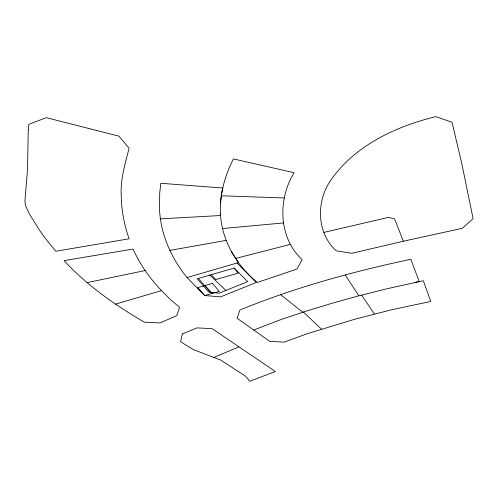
<?xml version="1.0" encoding="UTF-8"?>
<svg xmlns="http://www.w3.org/2000/svg" width="498" height="498" viewBox="0 0 498 498"><rect width="100%" height="100%" fill="white"/><g stroke="black" fill="none" stroke-linecap="round" stroke-linejoin="round"><path stroke-width="0.75" d="M220.421 213.648C219.469 194.612 224.897 175.813 233.394 158.924L294.094 172.688C277.722 199.43 278.251 237.471 302.137 259.657L296.945 269.045L257.391 282.428C236.637 265.615 221.797 240.659 220.421 213.648L220.62 215.528L160.381 218.84L159.453 210.305L159.727 192.614L160.879 183.289L222.824 188.039L221.759 192.645L220.433 203.284M213.897 357.446L238.947 346.838M253.725 330.018L281.519 319.343L306.32 311.101L332.11 303.238L358.803 295.837L386.261 288.915L419.21 281.594L410.825 259.265C352.671 271.659 295.003 287.439 239.918 310.005L237.135 318.278L269.748 341.36L284.258 342.12L307.235 333.71L354.315 319.355L391.689 309.75L430.776 301.439L423.325 280.741L414.436 282.59M115.561 304.122L161.508 290.602L170.833 299.914L179.548 307.303L176.821 315.676L159.964 322.928L144.32 322.181C115.187 305.131 87.063 285.603 64.118 260.628L133.072 249.056C139.944 264.45 149.898 278.413 161.508 290.602M160.381 218.84C163.487 240.478 173.292 260.703 187.055 277.548L238.561 262.583L231.228 251.322M234.16 268.08L197.146 278.787L209.036 292.295L219.17 293.154L247.674 281.613L234.16 268.08L238.243 273.128L215.653 279.621L211.42 274.653M235.598 258.443L290.483 244.35M323.943 232.392L388.533 217.365L394.603 218.939L403.374 241.219L462.349 228.296L473.1 218.653L461.802 163.63L452.016 122.253L435.837 116.644C395.275 126.517 353.648 146.007 329.807 181.708C316.012 202.736 316.971 233.574 336.318 250.843L351.887 253.289L403.374 241.219M87.15 282.615L145.192 270.514M169.799 250.407L226.223 240.391M222.662 228.52L283.356 222.955M221.392 195.795L284.458 197.967M280.561 294.623L302.834 312.252L303.444 312.047L321.453 329.128M209.832 275.114L225.893 290.434M237.054 263.019L256.271 282.497L220.558 296.883L204.746 295.551L187.055 277.548M198.403 278.419L210.704 292.438M205.052 285.51L212.048 293.484M361.654 295.127L374.365 314.014M345.27 275.008L358.803 295.837M28.243 129.797L27.521 169.625L24.9 200.974L25.466 205.643L29.681 214.414L40.089 231.066L45.804 238.99L55.745 251.253L129.075 238.803C124.376 225.034 121.375 210.573 121.269 195.988C120.143 179.697 125.166 163.823 129.094 148.199L118.891 136.141L46.308 117.677L28.872 124.319L28.243 129.797M182.299 333.984L180.569 341.753L193.411 349.621L220.626 360.017L245.06 375.903L247.855 378.723L249.479 381.356L275.394 371.545L212.148 328.643L196.94 327.883L182.299 333.984M212.465 283.381L197.669 287.62L204.74 295.551L219.381 291.398L212.465 283.381"/></g></svg>
